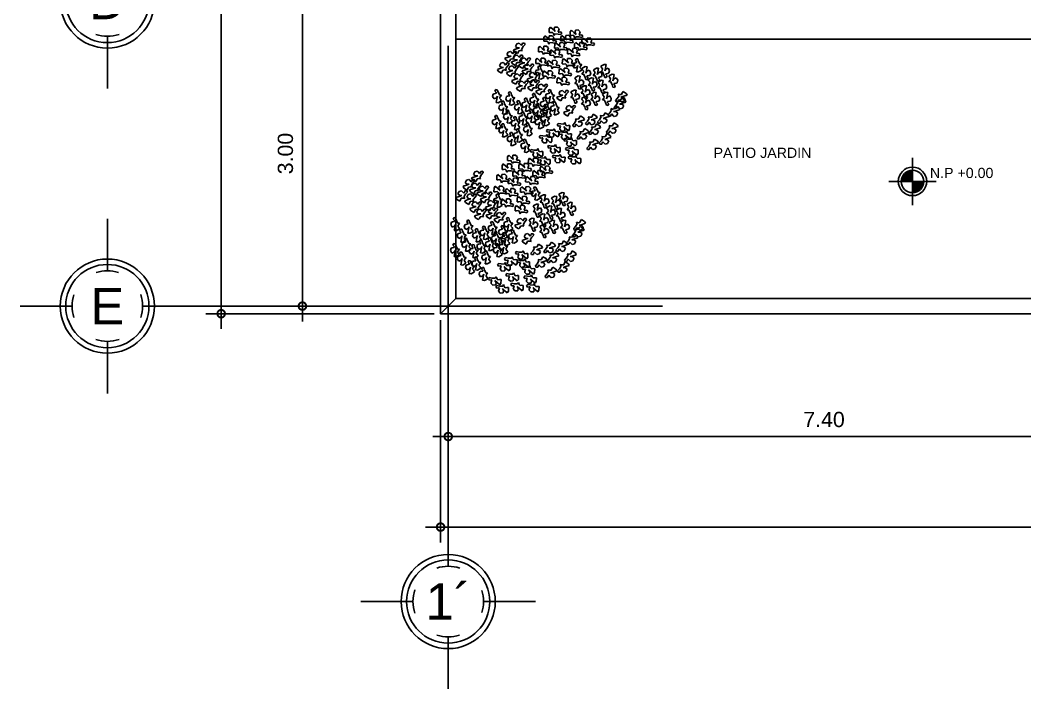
# Model space of a CAD drawing. Header units: inches. Extents: x -370 to 18, y -197 to 199.
# Drawn here: x -321.03 to -311.14, y 101.6 to 108.17 of the extents above; entities that cross this region are included whole.
import ezdxf
from ezdxf.enums import TextEntityAlignment as Align

# ---------------------------------------------------------------- set-up
doc = ezdxf.new("R2010")
doc.units = ezdxf.units.IN
doc.header["$MEASUREMENT"] = 0
doc.header["$PDMODE"] = 34
doc.header["$PDSIZE"] = 0.2
doc.linetypes.add('CENTER2', pattern=[28.575, 19.05, -3.175, 3.175, -3.175])
doc.layers.add('artefactos', color=1, linetype='Continuous')
doc.layers.add('MUEBLES', color=7, linetype='Continuous')
doc.styles.get("Standard").update_dxf_attribs({"font": 'arial.ttf'})
doc.dimstyles.new('E100', dxfattribs={"dimtxt": 0.15, "dimasz": 0.15, "dimexe": 0.15, "dimexo": 0.0625, "dimgap": 0.09, "dimtad": 1, "dimzin": 0, "dimdsep": 46, "dimtxsty": 'Standard', "dimblk": 'DOTSMALL', "dimcen": 0.09, "dimdle": 0.15, "dimclrd": 1, "dimclre": 1, "dimclrt": 2, "dimazin": 0, "dimtfac": 1, "dimtofl": 0, "dimtmove": 1, "dimatfit": 1, "dimldrblk": 'OPEN90', "dimfxl": 1, "dimtolj": 1, "dimtzin": 0, "dimarcsym": 0})

# ---------------------------------------------------------------- blocks, each defined once
blk = doc.blocks.new('BRANCHS', base_point=(1.4853, 0.588))
for p, q in [((1.4971, 0.6014), (1.4858, 0.588)), ((1.5146, 0.6522), (1.4864, 0.6366)), ((1.4864, 0.6366), (1.4921, 0.6254)), ((1.4921, 0.6254), (1.5019, 0.6135)), ((1.5019, 0.6135), (1.4971, 0.6014)), ((1.5313, 0.6501), (1.5146, 0.6522)), ((1.5199, 0.5964), (1.5255, 0.6211)), ((1.5292, 0.6122), (1.5199, 0.5964)), ((1.5255, 0.6211), (1.5313, 0.6501)), ((1.5487, 0.6203), (1.5292, 0.6122)), ((1.5622, 0.5996), (1.5487, 0.6203)), ((1.4858, 0.588), (1.5005, 0.5883)), ((1.5005, 0.5883), (1.5139, 0.5633)), ((1.5139, 0.5633), (1.5211, 0.5412)), ((1.5211, 0.5412), (1.5336, 0.5396)), ((1.5291, 0.572), (1.5482, 0.5759)), ((1.5308, 0.5654), (1.5291, 0.572)), ((1.5407, 0.5536), (1.5308, 0.5654)), ((1.5336, 0.5396), (1.5407, 0.5536)), ((1.5482, 0.5759), (1.5568, 0.5791)), ((1.5568, 0.5791), (1.5622, 0.5996))]:
    blk.add_line(p, q)
blk = doc.blocks.new('A$C26DE234E')
at = {"xscale": 3, "yscale": 3, "zscale": 3}
for p, rotation in [((1.587, 3.314), 60.00000000000001), ((1.449, 3.092), 60.00000000000001), ((1.88, 3.102), 60.00000000000001), ((2.122, 3.24), 60.00000000000001), ((0.774, 2.92), 120), ((1.311, 2.825), 60.00000000000001), ((1.725, 2.917), 60.00000000000001), ((2.234, 2.926), 60.00000000000001), ((2.424, 3.037), 60.00000000000001), ((0.558, 2.708), 120), ((0.722, 2.615), 120), ((1.604, 2.732), 60.00000000000001), ((2.053, 2.769), 60.00000000000001), ((0.368, 2.421), 120), ((0.601, 2.338), 120), ((0.912, 2.541), 120), ((0.998, 2.384), 120), ((1.242, 2.52), 60.00000000000001), ((1.535, 2.464), 60.00000000000001), ((1.923, 2.51), 60.00000000000001), ((2.3, 2.573), 180), ((0.731, 2.135), 120), ((1.127, 2.172), 120), ((1.334, 2.388), 180), ((1.423, 2.196), 60.00000000000001), ((1.785, 2.03), 60.00000000000001), ((1.837, 2.261), 60.00000000000001), ((0.851, 1.95), 120), ((1.145, 1.968), 120), ((1.352, 1.867), 120), ((0.239, 1.787), 180), ((0.584, 1.723), 180), ((1.196, 1.686), 180), ((1.602, 1.787), 180), ((1.886, 1.71), 120), ((3.228, 1.812), 299.9999999999999), ((0.403, 1.492), 180), ((0.8, 1.501), 180), ((0.989, 1.566), 180), ((1.283, 1.418), 180), ((1.464, 1.584), 180), ((1.524, 1.408), 180), ((1.723, 1.473), 180), ((2.067, 1.322), 120), ((3.194, 1.637), 299.9999999999999), ((0.524, 1.261), 180), ((0.912, 1.214), 180), ((1.127, 1.279), 180), ((1.472, 1.196), 180), ((2.461, 1.23), 299.9999999999999), ((2.771, 1.267), 299.9999999999999), ((3.039, 1.443), 299.9999999999999), ((0.231, 1.122), 180), ((0.403, 0.91), 180), ((0.714, 1.094), 180), ((1.033, 0.937), 180), ((1.326, 1.122), 180), ((1.863, 1.086), 240), ((2.133, 1.184), 299.9999999999999), ((2.547, 0.981), 299.9999999999999), ((2.996, 1.009), 299.9999999999999), ((0.619, 0.688), 180), ((0.782, 0.78), 180), ((1.406, 0.781), 240), ((1.587, 0.929), 240), ((1.906, 0.873), 240), ((2.245, 0.861), 299.9999999999999), ((2.814, 0.731), 299.9999999999999), ((0.964, 0.512), 180), ((1.622, 0.522), 240), ((2.036, 0.698), 240), ((2.079, 0.467), 240), ((2.495, 0.593), 299.9999999999999), ((1.173, 0.42), 240), ((1.363, 0.217), 240), ((1.743, 0.273), 240), ((2.148, 0.245), 240)]:
    blk.add_blockref('BRANCHS', p, dxfattribs=dict(at, rotation=rotation))
for p in [(2.297, 2.326), (2.59, 2.289), (2.78, 2.382), (2.987, 2.132), (2.116, 2.086), (2.461, 2.04), (2.711, 1.975), (2.012, 1.726), (2.28, 1.837), (2.53, 1.67), (2.823, 1.67), (2.288, 1.559)]:
    blk.add_blockref('BRANCHS', p, dxfattribs=at)
blk = doc.blocks.new('EJE NORTE NUEVO')
at = {"color": 8}
for p, q in [((0, 3.2523), (0, 3.7639)), ((-0.3472, 2.9051), (-0.8588, 2.9051)), ((0.3472, 2.9051), (0.8588, 2.9051))]:
    blk.add_line(p, q, dxfattribs=at)
at = {"color": 2, "linetype": 'CENTER2'}
blk.add_line((0, 2.5579), (0, -2.5579), dxfattribs=at)
at = {"color": 8}
blk.add_circle((0, 2.9051), 0.4631, dxfattribs=at)
at = {"color": 4}
blk.add_circle((0, 2.9051), 0.4093, dxfattribs=at)
at = {"color": 8}
for start, end in [(71.41612, 108.58388), (160.69933, 199.27842), (341.76936, 18.25289), (251.05257, 288.94743)]:
    blk.add_arc((0, 2.9051), 0.3472, start, end, dxfattribs=at)
at = {"color": 4}
blk.add_attdef('A', text='', height=0.3581, dxfattribs=at).set_placement((0, 2.9051), align=Align.MIDDLE_CENTER)
blk = doc.blocks.new('_DotSmall')
at = {"color": 0, "linetype": 'ByBlock', "const_width": 0.5}
blk.add_lwpolyline([(-0.0625, 0, 1), (0.0625, 0, 1)], format="xyb", close=True, dxfattribs=at)
blk = doc.blocks.new('*D81')
at = {"color": 1, "lineweight": -2, "transparency": 16777216}
for p, q in [((-318.2488, 108.5091), (-318.2488, 105.2091)), ((-316.9513, 108.3591), (-318.3988, 108.3591)), ((-316.9513, 105.3591), (-318.3988, 105.3591))]:
    blk.add_line(p, q, dxfattribs=at)
at = {"layer": 'DEFPOINTS', "color": 0, "transparency": 16777216}
for p in [(-316.8888, 108.3591), (-318.2488, 105.3591), (-316.8888, 105.3591)]:
    blk.add_point(p, dxfattribs=at)
at = {"color": 1, "lineweight": -2, "transparency": 16777216, "xscale": 0.15, "yscale": 0.15, "zscale": 0.15}
for p, rotation in [((-318.2488, 108.3591), 90), ((-318.2488, 105.3591), 270)]:
    blk.add_blockref('_DotSmall', p, dxfattribs=dict(at, rotation=rotation))
at = {"color": 2, "transparency": 16777216, "insert": (-318.4154, 106.8591), "char_height": 0.15, "attachment_point": 5, "rotation": 90}
blk.add_mtext('\\A1;3.00', dxfattribs=at)
blk = doc.blocks.new('_Open90')
at = {"color": 0, "linetype": 'ByBlock', "lineweight": -2}
for p, q in [((0, 0), (-1, 0)), ((-0.5, 0.5), (0, 0)), ((0, 0), (-0.5, -0.5))]:
    blk.add_line(p, q, dxfattribs=at)
blk = doc.blocks.new('*D82')
at = {"color": 1, "lineweight": -2, "transparency": 16777216}
for p, q in [((-319.048, 114.4341), (-319.048, 105.1341)), ((-316.9513, 114.2841), (-319.198, 114.2841)), ((-316.9513, 105.2841), (-319.198, 105.2841))]:
    blk.add_line(p, q, dxfattribs=at)
at = {"layer": 'DEFPOINTS', "color": 0, "transparency": 16777216}
for p in [(-316.8888, 114.2841), (-319.048, 105.2841), (-316.8888, 105.2841)]:
    blk.add_point(p, dxfattribs=at)
at = {"color": 1, "lineweight": -2, "transparency": 16777216, "xscale": 0.15, "yscale": 0.15, "zscale": 0.15}
for p, rotation in [((-319.048, 114.2841), 90), ((-319.048, 105.2841), 270)]:
    blk.add_blockref('_DotSmall', p, dxfattribs=dict(at, rotation=rotation))
at = {"color": 2, "transparency": 16777216, "insert": (-319.2146, 109.7841), "char_height": 0.15, "attachment_point": 5, "rotation": 90}
blk.add_mtext('\\A1;9.00', dxfattribs=at)
blk = doc.blocks.new('*D83')
at = {"color": 1, "lineweight": -2, "transparency": 16777216}
for p, q in [((-316.8138, 105.2216), (-316.8138, 103.9267)), ((-309.4166, 105.2216), (-309.4166, 103.9267)), ((-316.9638, 104.0767), (-309.2666, 104.0767))]:
    blk.add_line(p, q, dxfattribs=at)
at = {"layer": 'DEFPOINTS', "color": 0, "transparency": 16777216}
for p in [(-316.8138, 105.2841), (-309.4166, 105.2841), (-309.4166, 104.0767)]:
    blk.add_point(p, dxfattribs=at)
at = {"color": 1, "lineweight": -2, "transparency": 16777216, "xscale": 0.15, "yscale": 0.15, "zscale": 0.15, "rotation": 180}
blk.add_blockref('_DotSmall', (-316.8138, 104.0767), dxfattribs=at)
at = {"color": 1, "lineweight": -2, "transparency": 16777216, "xscale": 0.15, "yscale": 0.15, "zscale": 0.15}
blk.add_blockref('_DotSmall', (-309.4166, 104.0767), dxfattribs=at)
at = {"color": 2, "transparency": 16777216, "insert": (-313.1152, 104.2433), "char_height": 0.15, "attachment_point": 5}
blk.add_mtext('\\A1;7.40', dxfattribs=at)
blk = doc.blocks.new('*D85')
at = {"color": 1, "lineweight": -2, "transparency": 16777216}
for p, q in [((-298.8888, 107.1716), (-298.8888, 103.0362)), ((-316.8888, 105.2216), (-316.8888, 103.0362)), ((-317.0388, 103.1862), (-298.7388, 103.1862))]:
    blk.add_line(p, q, dxfattribs=at)
at = {"layer": 'DEFPOINTS', "color": 0, "transparency": 16777216}
for p in [(-298.8888, 107.2341), (-316.8888, 105.2841), (-298.8888, 103.1862)]:
    blk.add_point(p, dxfattribs=at)
at = {"color": 1, "lineweight": -2, "transparency": 16777216, "xscale": 0.15, "yscale": 0.15, "zscale": 0.15, "rotation": 180}
blk.add_blockref('_DotSmall', (-316.8888, 103.1862), dxfattribs=at)
at = {"color": 1, "lineweight": -2, "transparency": 16777216, "xscale": 0.15, "yscale": 0.15, "zscale": 0.15}
blk.add_blockref('_DotSmall', (-298.8888, 103.1862), dxfattribs=at)
at = {"color": 2, "transparency": 16777216, "insert": (-307.8888, 103.3528), "char_height": 0.15, "attachment_point": 5}
blk.add_mtext('\\A1;18.00', dxfattribs=at)
blk = doc.blocks.new('A$C01451027')
h = blk.add_hatch(color=256)
h.dxf.hatch_style = 1
h.paths.add_polyline_path([(-0.1106, 0), (0, 0), (0, 0.1106, 0.414214)])
h = blk.add_hatch(color=256)
h.dxf.hatch_style = 1
h.paths.add_polyline_path([(0, 0), (0, -0.1106, 0.414214), (0.1106, 0)])
at = {"color": 2}
for p, q in [((0, -0.2327), (0, 0.2327)), ((-0.2327, 0), (0.2327, 0))]:
    blk.add_line(p, q, dxfattribs=at)
blk.add_circle((0, 0), 0.1398, dxfattribs=at)
at = {"color": 3}
blk.add_circle((0, 0), 0.1106, dxfattribs=at)

msp = doc.modelspace()

# ---------------------------------------------------------------- linework, layer by layer
at = {"color": 4}
for p, q in [((-316.88881, 114.28411), (-316.88881, 105.28411)), ((-316.73881, 108.28411), (-316.73881, 105.43411)), ((-316.73881, 105.43411), (-309.49162, 105.43411)), ((-316.88881, 105.28411), (-297.88881, 105.28411))]:
    msp.add_line(p, q, dxfattribs=at)
at = {"color": 8}
msp.add_line((-316.73881, 107.98411), (-310.91924, 107.98411), dxfattribs=at)
msp.add_line((-316.73881, 105.43411), (-316.88881, 105.28411))

# ---------------------------------------------------------------- block references
ref = msp.add_blockref('EJE NORTE NUEVO', (-317.26308, 108.35911), dxfattribs=dict(rotation=90))
ref.add_attrib('A', 'D', dxfattribs={"color": 4, "height": 0.35811}).set_placement((-320.16822, 108.35911), align=Align.MIDDLE_CENTER)
ref = msp.add_blockref('EJE NORTE NUEVO', (-316.81381, 105.35911), dxfattribs=dict(xscale=-1, rotation=180))
ref.add_attrib('A', '1´', dxfattribs={"color": 4, "height": 0.35811}).set_placement((-316.81381, 102.45397), align=Align.MIDDLE_CENTER)
msp.add_blockref('A$C01451027', (-312.24455, 106.58522))
ref = msp.add_blockref('EJE NORTE NUEVO', (-317.26308, 105.35911), dxfattribs=dict(rotation=90))
ref.add_attrib('A', 'E', dxfattribs={"color": 4, "height": 0.35811}).set_placement((-320.16822, 105.35911), align=Align.MIDDLE_CENTER)
at = {"layer": 'artefactos', "xscale": 0.3839999999999861, "yscale": 0.3839999999999861, "zscale": 0.3839999999999861}
for p in [(-316.38139, 106.74709), (-316.79239, 105.48755)]:
    msp.add_blockref('A$C26DE234E', p, dxfattribs=at)

# ---------------------------------------------------------------- texts
at = {"color": 2, "insert": (-314.20213, 106.91638), "char_height": 0.1, "attachment_point": 1}
msp.add_mtext('PATIO JARDIN', dxfattribs=at)
at = {"layer": 'MUEBLES', "color": 2}
msp.add_text('N.P +0.00', height=0.1, dxfattribs=at).set_placement((-312.07356, 106.61844))

# ---------------------------------------------------------------- dimensions: what is measured, and where the dimension line sits
for base, p1, p2, picture, middle in [((-319.04803, 105.28411), (-316.88881, 114.28411), (-316.88881, 105.28411), '*D82', (-319.21462, 109.78411)), ((-318.24881, 105.35911), (-316.88881, 108.35911), (-316.88881, 105.35911), '*D81', (-318.41545, 106.85911))]:
    dim = msp.add_linear_dim(base=base, p1=p1, p2=p2, angle=90, dimstyle='E100')
    dim.commit()
    dim.dimension.update_dxf_attribs({"geometry": picture, "text_midpoint": middle})
for base, p1, p2, picture, middle in [((-298.88881, 103.18624), (-316.88881, 105.28411), (-298.88881, 107.23411), '*D85', (-307.88881, 103.35283)), ((-309.41662, 104.07674), (-316.81381, 105.28411), (-309.41662, 105.28411), '*D83', (-313.11521, 104.24333))]:
    dim = msp.add_linear_dim(base=base, p1=p1, p2=p2, dimstyle='E100')
    dim.commit()
    dim.dimension.update_dxf_attribs({"geometry": picture, "text_midpoint": middle})

doc.saveas('drawing.dxf')
